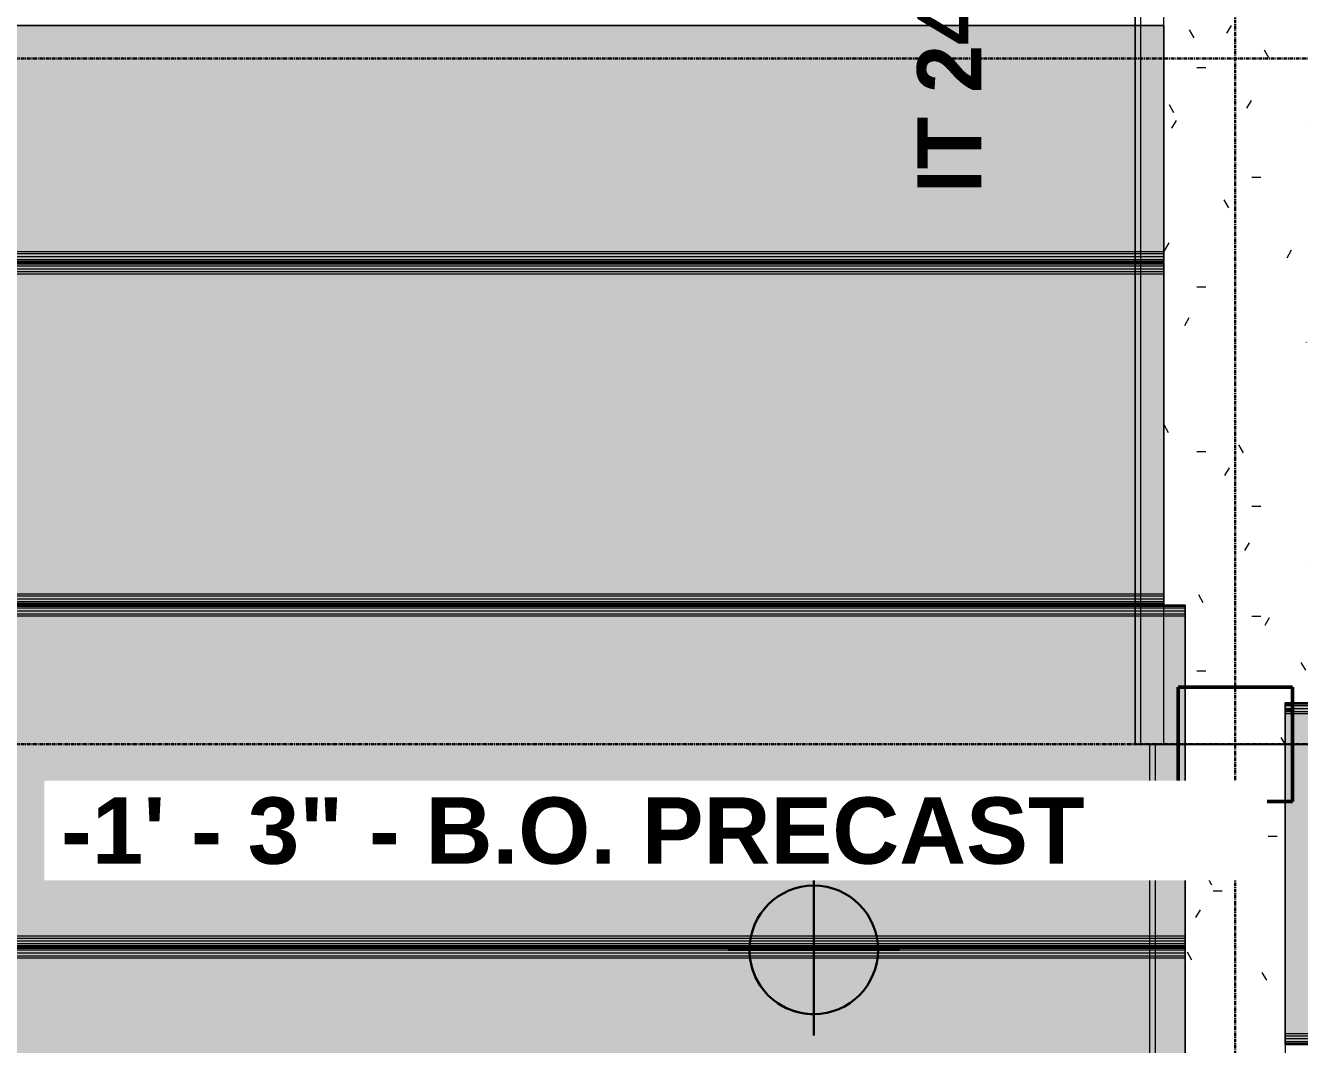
# Model space of a CAD drawing. Header units: inches. Extents: x -4126 to 627, y 9773 to 12338.
# Drawn here: x -3650.7 to -3472.3, y 11145.2 to 11287.8 of the extents above; entities that cross this region are included whole.
import ezdxf

# ---------------------------------------------------------------- set-up
doc = ezdxf.new("R2010")
doc.units = ezdxf.units.IN
doc.header["$MEASUREMENT"] = 0
doc.linetypes.add('Grid Line 1_2_', pattern=[0.8749999999999999, 0.4999999999999999, -0.125, 0.125, -0.125])
for name, color, linetype, lineweight in [('G-ANNO-DIMS', 111, 'Continuous', 9), ('S-BEAM', 12, 'Continuous', 9), ('S-BEAM-IDEN', 2, 'Continuous', 30), ('S-COLS', 52, 'Continuous', 9), ('S-GRID', 1, 'Continuous', 9)]:
    doc.layers.add(name, color=color, linetype=linetype, lineweight=lineweight)
doc.styles.add('Arial_B', font='arialbd.ttf', dxfattribs={"height": 9.285714285714281})
doc.styles.add('Century Gothic_B', font='', dxfattribs={"height": 8.999999999999991})
doc.styles.get('Century Gothic_B').set_extended_font_data('Century Gothic', bold=True)
pattern_1 = [(0, (0, 0), (30.72, 7.68), [1.267, -21.773, 1.267, -21.773, -122.88]), (0, (0, 0), (30.72, 7.68), [-46.08, 1.267, -44.813, 1.267, -21.773, -53.76]), (0, (0, 0), (30.72, 7.68), [-115.2, 1.267, -14.093, 1.267, -37.133]), (120, (11.52, 3.84), (-22.01107510106448, 22.76430040425796), [1.267, -21.773, 1.267, -21.773, -122.88]), (120, (11.52, 3.84), (-22.01107510106448, 22.76430040425796), [-46.07999999999999, 1.267, -44.813, 1.267, -21.773, -53.75999999999999]), (120, (11.52, 3.84), (-22.01107510106448, 22.76430040425796), [-115.2, 1.267, -14.093, 1.267, -37.133]), (240, (15.36, 19.2), (-8.708924898935503, -30.44430040425795), [1.267, -21.773, 1.267, -21.773, -122.88]), (240, (15.36, 19.2), (-8.708924898935503, -30.44430040425795), [-46.08, 1.267, -44.813, 1.267, -21.773, -53.76]), (240, (15.36, 19.2), (-8.708924898935503, -30.44430040425795), [-115.2, 1.267, -14.093, 1.267, -37.133])]
pattern_2 = [(270, (-11013.189, -3481.324), (7.680000000000001, -30.72), [1.267, -21.773, 1.267, -21.773, -122.88]), (270, (-11013.189, -3481.324), (7.680000000000001, -30.72), [-46.08, 1.267, -44.813, 1.267, -21.773, -53.76]), (270, (-11013.189, -3481.324), (7.680000000000001, -30.72), [-115.2, 1.267, -14.093, 1.267, -37.133]), (29.99999999999999, (-11009.349, -3492.844), (22.76430040425796, 22.01107510106448), [1.267, -21.773, 1.267, -21.773, -122.88]), (29.99999999999999, (-11009.349, -3492.844), (22.76430040425796, 22.01107510106448), [-46.08, 1.267, -44.813, 1.267, -21.773, -53.76]), (29.99999999999999, (-11009.349, -3492.844), (22.76430040425796, 22.01107510106448), [-115.2, 1.267, -14.093, 1.267, -37.133]), (150, (-10993.989, -3496.684), (-30.44430040425796, 8.708924898935509), [1.267, -21.773, 1.267, -21.773, -122.88]), (150, (-10993.989, -3496.684), (-30.44430040425796, 8.708924898935509), [-46.08, 1.267, -44.813, 1.267, -21.773, -53.76]), (150, (-10993.989, -3496.684), (-30.44430040425796, 8.708924898935509), [-115.2, 1.267, -14.093, 1.267, -37.133])]

# ---------------------------------------------------------------- blocks, each defined once
blk = doc.blocks.new('034100 - Precast Structural Concrete - Solid Plank - 12_-1871143-FRAMING PLAN - 1ST FLOOR')
at = {"layer": 'S-BEAM', "transparency": 33554483}
for points in [[(3.212598425197825, 23.89961165502109), (3.83693077310454e-12, 23.89961165502109), (3.83693077310454e-12, 23.52425619278676), (4.000000000001307, 23.52425619278676), (4.000000000001307, 23.89961165502109)], [(327.9999999999953, 23.8996116550187), (4.000000000001307, 23.89961165502109), (4.000000000001307, 23.52425619278676), (327.9999999999953, 23.52425619278437)], [(3.83693077310454e-12, 23.09448818897112), (3.83693077310454e-12, 22.70078740156725), (4.000000000001307, 22.70078740156725), (4.000000000001307, 23.09448818897112), (3.212598425197825, 23.09448818897112)], [(327.9999999999953, 23.09448818896874), (4.000000000001307, 23.09448818897112), (4.000000000001307, 22.70078740156725), (327.9999999999953, 22.70078740156486)], [(3.212598425197569, -22.70078740158328), (3.581135388230905e-12, -22.70078740158328), (3.581135388230905e-12, -23.09448818898681), (4.000000000001051, -23.09448818898681), (4.000000000001051, -22.70078740158328)], [(310.5255090275251, -22.70078740158533), (4.000000000001051, -22.70078740158328), (4.000000000001051, -23.09448818898681), (327.9999999999951, -23.0944881889892), (327.9999999999951, -22.70078740158567)], [(3.581135388230905e-12, -23.52425619280143), (3.581135388230905e-12, -23.89961165503678), (4.000000000001051, -23.89961165503678), (4.000000000001051, -23.52425619280143), (3.212598425197569, -23.52425619280143)], [(3.581135388230905e-12, -23.89961165503678), (3.581135388230905e-12, -23.94094488189932), (3.212598425197569, -23.89961165503678)], [(4.000000000001051, -23.52425619280143), (4.000000000001051, -23.89961165503678), (327.9999999999951, -23.89961165503916), (327.9999999999951, -23.52425619280381), (40.38926466769689, -23.52425619280177)]]:
    blk.add_hatch(color=256, dxfattribs=at).paths.add_polyline_path(points, flags=0)
h = blk.add_hatch(color=256, dxfattribs=at)
h.paths.add_polyline_path([(4.000000000001307, 23.52425619278676), (3.83693077310454e-12, 23.52425619278676), (3.83693077310454e-12, 23.09448818897112), (4.000000000001307, 23.09448818897112)], flags=0)
h.paths.add_polyline_path([(4.000000000001307, 22.70078740156725), (3.83693077310454e-12, 22.70078740156725), (3.581135388230905e-12, -22.70078740158328), (4.000000000001051, -22.70078740158328), (4.000000000001307, 17.50395672214176)], flags=0)
h.paths.add_polyline_path([(3.212598425197569, -23.09448818898681), (3.581135388230905e-12, -23.09448818898681), (3.581135388230905e-12, -23.52425619280143), (4.000000000001051, -23.52425619280143), (4.000000000001051, -23.09448818898681)], flags=0)
h = blk.add_hatch(color=256, dxfattribs=at)
h.paths.add_polyline_path([(327.9999999999953, 23.52425619278437), (4.000000000001307, 23.52425619278676), (4.000000000001307, 23.09448818897112), (327.9999999999953, 23.09448818896874)], flags=0)
h.paths.add_polyline_path([(40.38926466769714, 22.70078740156691), (4.000000000001307, 22.70078740156725), (4.000000000001051, -22.70078740158328), (327.9999999999951, -22.70078740158567), (327.9999999999953, 22.70078740156486), (310.5255090275254, 22.7007874015652)], flags=0)
h.paths.add_polyline_path([(40.38926466769689, -23.09448818898715), (4.000000000001051, -23.09448818898681), (4.000000000001051, -23.52425619280143), (327.9999999999951, -23.52425619280381), (327.9999999999951, -23.0944881889892), (310.5255090275251, -23.09448818898886)], flags=0)
at = {"layer": 'S-BEAM'}
for p, q in [((6.514815950139287e-14, 23.94094488189048), (6.029369549623953e-14, 23.89961165502785)), ((3.999999999997427, 23.94094488189076), (8.526512829121201e-14, 23.94094488189076)), ((6.514815950139287e-14, 23.76377952756006), (6.514815950139287e-14, 23.89961165502793)), ((6.029369549623953e-14, 23.89961165502785), (5.705738615955093e-14, 23.52425619279333)), ((3.999999999997513, 23.89961165502941), (4.2632564145606e-14, 23.89961165502942)), ((9.031183244854482e-14, 23.52425619279327), (7.000262350648884e-14, 23.76377952756006)), ((8.526512829121201e-14, 23.76377952756006), (3.999999999997419, 23.76377952756006)), ((3.999999999997427, 23.76377952756006), (8.526512829121201e-14, 23.76377952756006)), ((5.705738615955093e-14, 23.52425619279333), (5.705738615955093e-14, -23.52425619279272)), ((1.601338385356555e-13, 22.7007874015761), (9.031183244854482e-14, 23.52425619279327)), ((4.2632564145606e-14, 23.52425619279333), (3.999999999997533, 23.52425619279333)), ((327.9999999999912, 23.94094488189048), (3.999999999997427, 23.94094488189076)), ((327.9999999999912, 23.89961165502787), (3.999999999997513, 23.89961165502941)), ((3.999999999997419, 23.76377952756006), (327.9999999999912, 23.76377952756006)), ((327.9999999999912, 23.76377952756006), (3.999999999997427, 23.76377952756006)), ((3.999999999997533, 23.52425619279333), (327.9999999999912, 23.52425619279333)), ((1.789632746768561e-13, 22.70078740157602), (1.771244625536931e-13, 23.09448818897777)), ((1.641792252066174e-13, 23.09448818897777), (1.601338385356555e-13, 22.7007874015761)), ((3.999999999997513, 23.09448818897777), (1.70530256582424e-13, 23.09448818897777)), ((3.999999999997513, 23.09448818897935), (1.70530256582424e-13, 23.09448818897937)), ((1.80360771890459e-13, 22.4015748031509), (1.789632746768561e-13, 22.70078740157602)), ((3.999999999997513, 22.70078740157573), (1.70530256582424e-13, 22.70078740157572)), ((1.80360771890459e-13, -22.4015748031509), (1.80360771890459e-13, 22.4015748031509)), ((3.999999999997513, 22.40157480314971), (1.70530256582424e-13, 22.4015748031497)), ((327.9999999999912, 23.09448818897777), (3.999999999997513, 23.09448818897777)), ((327.9999999999912, 23.09448818897779), (3.999999999997513, 23.09448818897935)), ((327.9999999999912, 22.7007874015761), (3.999999999997513, 22.70078740157573)), ((327.9999999999912, 22.40157480315089), (3.999999999997513, 22.40157480314971)), ((1.789632746768486e-13, -22.70078740157768), (1.80360771890459e-13, -22.4015748031509)), ((3.999999999997172, -22.4015748031509), (1.70530256582424e-13, -22.4015748031509)), ((9.031183244862134e-14, -23.52425619279252), (1.601338385356555e-13, -22.7007874015763)), ((1.601338385356555e-13, -22.7007874015763), (1.641792252066174e-13, -23.0944881889779)), ((1.771244625536931e-13, -23.0944881889779), (1.789632746768486e-13, -22.70078740157768)), ((3.999999999997172, -22.70078740157788), (1.70530256582424e-13, -22.70078740157789)), ((3.999999999997172, -23.0944881889779), (1.70530256582424e-13, -23.0944881889779)), ((3.999999999997172, -23.09448818897671), (1.70530256582424e-13, -23.09448818897669)), ((327.9999999999908, -22.4015748031509), (3.999999999997172, -22.4015748031509)), ((327.9999999999908, -22.70078740157632), (3.999999999997172, -22.70078740157788)), ((327.9999999999908, -23.0944881889779), (3.999999999997172, -23.0944881889779)), ((327.9999999999908, -23.09448818897789), (3.999999999997172, -23.09448818897671)), ((5.705738615955093e-14, -23.52425619279272), (6.029369549623953e-14, -23.89961165502787)), ((7.000262350649038e-14, -23.76377952756019), (9.031183244848561e-14, -23.52425619279413)), ((3.999999999997214, -23.52425619279427), (4.2632564145606e-14, -23.52425619279429)), ((6.514815950139287e-14, -23.89961165502791), (6.514815950139287e-14, -23.76377952756019)), ((3.999999999997086, -23.76377952756019), (8.526512829121201e-14, -23.76377952756019)), ((3.999999999997086, -23.76377952755981), (8.526512829121201e-14, -23.76377952755981)), ((6.029369549623953e-14, -23.89961165502787), (6.514815950139287e-14, -23.94094488189053)), ((3.999999999997214, -23.89961165502815), (4.2632564145606e-14, -23.89961165502815)), ((3.999999999997086, -23.94094488189053), (8.526512829121201e-14, -23.94094488189053)), ((327.9999999999908, -23.52425619279273), (3.999999999997214, -23.52425619279427)), ((327.9999999999908, -23.76377952756019), (3.999999999997086, -23.76377952756019)), ((327.9999999999908, -23.76377952756018), (3.999999999997086, -23.76377952755981)), ((327.9999999999908, -23.89961165502787), (3.999999999997214, -23.89961165502815)), ((327.9999999999908, -23.94094488189053), (3.999999999997086, -23.94094488189053))]:
    blk.add_line(p, q, dxfattribs=at)
blk = doc.blocks.new('034100 - Precast Structural Concrete - Solid Plank - 12_-V42-FRAMING PLAN - 1ST FLOOR')
at = {"layer": 'S-BEAM'}
for p, q in [((6.514815950139287e-14, 23.94094488189048), (6.029369549623953e-14, 23.89961165502785)), ((3.999999999998664, 23.94094488189076), (8.526512829121201e-14, 23.94094488189076)), ((327.9999999999924, 23.94094488189048), (3.999999999998664, 23.94094488189076))]:
    blk.add_line(p, q, dxfattribs=at)
blk = doc.blocks.new('034100 - Precast Structural Concrete - Solid Plank - 12_-V43-FRAMING PLAN - 1ST FLOOR')
at = {"layer": 'S-BEAM', "transparency": 33554483}
for points in [[(4.212598425201349, 23.8996116550204), (4.177991286269388e-12, 23.8996116550204), (4.177991286269388e-12, 23.52425619278574), (5.00000000000466, 23.52425619278574), (5.00000000000466, 23.8996116550204)], [(330.9999999999943, 23.89961165501802), (5.00000000000466, 23.8996116550204), (5.00000000000466, 23.52425619278574), (330.9999999999943, 23.52425619278335)], [(4.212598425201349, 23.0944881889701), (4.177991286269388e-12, 23.0944881889701), (4.177991286269388e-12, 22.70078740156657), (5.00000000000466, 22.70078740156657), (5.00000000000466, 23.0944881889701)], [(313.5255090275244, 23.09448818896805), (5.00000000000466, 23.0944881889701), (5.00000000000466, 22.70078740156657), (330.9999999999943, 22.70078740156418), (330.9999999999943, 23.09448818896771)], [(6.999999999999942, -22.70078740158396), (3.83693077310454e-12, -22.70078740158396), (3.83693077310454e-12, -23.09448818898749), (6.999999999999942, -23.09448818898749)], [(6.999999999999942, -22.70078740158396), (6.999999999999942, -23.09448818898749), (330.9999999999939, -23.09448818898988), (330.9999999999939, -22.70078740158635), (43.38926466769578, -22.7007874015843)], [(3.000000000002472, -23.52425619280245), (3.83693077310454e-12, -23.52425619280245), (3.83693077310454e-12, -23.89961165503746), (6.999999999999942, -23.89961165503746), (6.999999999999942, -23.52425619280245), (6.21259842519646, -23.52425619280245)], [(6.999999999999942, -23.52425619280245), (6.999999999999942, -23.89961165503746), (330.9999999999939, -23.89961165503984), (330.9999999999939, -23.52425619280484), (43.38926466769578, -23.52425619280279)]]:
    blk.add_hatch(color=256, dxfattribs=at).paths.add_polyline_path(points, flags=0)
h = blk.add_hatch(color=256, dxfattribs=at)
h.paths.add_polyline_path([(4.177991286269388e-12, 23.52425619278574), (4.177991286269388e-12, 23.0944881889701), (5.00000000000466, 23.0944881889701), (5.00000000000466, 23.52425619278574), (4.212598425201349, 23.52425619278574)], flags=0)
h.paths.add_polyline_path([(5.00000000000466, 22.70078740156657), (4.177991286269388e-12, 22.70078740156657), (4.007461029686964e-12, 3.583104078092446), (1.000000000000455, 3.583104078092446), (1.000000000000455, -4.412958914035811), (5.00000000000449, -4.412958914035811), (5.000000000004575, 12.67754036408291)], flags=0)
h.paths.add_polyline_path([(1.000000000000455, -4.432643953403498), (1.000000000000369, -12.41689592190767), (3.922195901395752e-12, -12.41689592190767), (3.83693077310454e-12, -22.70078740158396), (6.999999999999942, -22.70078740158396), (7.000000000000113, -4.432643953403498), (6.212598425196631, -4.432643953403498)], flags=0)
h.paths.add_polyline_path([(6.999999999999942, -23.09448818898749), (3.83693077310454e-12, -23.09448818898749), (3.83693077310454e-12, -23.52425619280245), (6.999999999999942, -23.52425619280245)], flags=0)
h = blk.add_hatch(color=256, dxfattribs=at)
h.paths.add_polyline_path([(330.9999999999943, 23.52425619278335), (5.00000000000466, 23.52425619278574), (5.00000000000466, 23.0944881889701), (330.9999999999943, 23.09448818896771)], flags=0)
h.paths.add_polyline_path([(313.5255090275244, 22.70078740156452), (5.00000000000466, 22.70078740156657), (5.00000000000449, -4.412958914035811), (7.000000000000113, -4.432643953403498), (6.999999999999942, -22.70078740158396), (330.9999999999939, -22.70078740158635), (330.9999999999943, 22.70078740156418)], flags=0)
h.paths.add_polyline_path([(330.9999999999939, -23.09448818898988), (6.999999999999942, -23.09448818898749), (6.999999999999942, -23.52425619280245), (330.9999999999939, -23.52425619280484)], flags=0)
h = blk.add_hatch(color=256, dxfattribs=at)
h.paths.add_polyline_path([(1.000000000000455, 3.583104078092446), (4.007461029686964e-12, 3.583104078092446), (4.007461029686964e-12, -4.412958914035811), (1.000000000000455, -4.412958914035811), (1.000000000000455, 3.504363920612149)], flags=0)
h.paths.add_polyline_path([(1.000000000000455, -4.432643953403498), (4.007461029686964e-12, -4.432643953403498), (3.922195901395752e-12, -12.41689592190767), (1.000000000000369, -12.41689592190767), (1.000000000000369, -12.33815576442737)], flags=0)
at = {"layer": 'S-BEAM'}
for p, q in [((6.514815950139287e-14, 23.94094488189048), (6.029369549623953e-14, 23.89961165502785)), ((4.999999999999928, 23.94094488189075), (8.526512829121201e-14, 23.94094488189076)), ((6.514815950139287e-14, 23.76377952756006), (6.514815950139287e-14, 23.89961165502793)), ((6.029369549623953e-14, 23.89961165502785), (5.705738615955093e-14, 23.52425619279333)), ((5.000000000000056, 23.8996116550294), (4.2632564145606e-14, 23.89961165502942)), ((9.031183244854482e-14, 23.52425619279327), (7.000262350648884e-14, 23.76377952756006)), ((8.526512829121201e-14, 23.76377952756006), (4.999999999999943, 23.76377952756006)), ((4.999999999999928, 23.76377952756006), (8.526512829121201e-14, 23.76377952756006)), ((5.705738615955093e-14, 23.52425619279333), (5.705738615955093e-14, 3.583104078101154)), ((1.601338385356555e-13, 22.7007874015761), (9.031183244854482e-14, 23.52425619279327)), ((4.2632564145606e-14, 23.52425619279333), (5.000000000000063, 23.52425619279333)), ((330.9999999999898, 23.94094488189048), (4.999999999999928, 23.94094488189075)), ((330.9999999999898, 23.89961165502787), (5.000000000000056, 23.8996116550294)), ((4.999999999999943, 23.76377952756006), (330.9999999999898, 23.76377952756006)), ((330.9999999999898, 23.76377952756006), (4.999999999999928, 23.76377952756006)), ((5.000000000000063, 23.52425619279333), (330.9999999999898, 23.52425619279333)), ((1.789632746768561e-13, 22.70078740157602), (1.771244625536931e-13, 23.09448818897777)), ((1.641792252066174e-13, 23.09448818897777), (1.601338385356555e-13, 22.7007874015761)), ((5.000000000000013, 23.09448818897777), (1.70530256582424e-13, 23.09448818897777)), ((5.000000000000013, 23.09448818897934), (1.70530256582424e-13, 23.09448818897937)), ((1.80360771890459e-13, 22.4015748031509), (1.789632746768561e-13, 22.70078740157602)), ((5.000000000000013, 22.70078740157573), (1.70530256582424e-13, 22.70078740157572)), ((1.80360771890459e-13, 3.583104078101135), (1.80360771890459e-13, 22.4015748031509)), ((5.000000000000013, 22.40157480314971), (1.70530256582424e-13, 22.4015748031497)), ((330.9999999999898, 23.09448818897777), (5.000000000000013, 23.09448818897777)), ((330.9999999999898, 23.09448818897779), (5.000000000000013, 23.09448818897934)), ((330.9999999999898, 22.7007874015761), (5.000000000000013, 22.70078740157573)), ((330.9999999999898, 22.40157480315089), (5.000000000000013, 22.40157480314971)), ((5.705738615955093e-14, 3.583104078101154), (5.705738615955093e-14, 3.509285180463365)), ((1.80360771890459e-13, 3.509285180463346), (1.80360771890459e-13, 3.583104078101135)), ((5.705738615955093e-14, 3.504363920620737), (5.705738615955093e-14, -4.412958914026288)), ((1.80360771890459e-13, -4.41295891402623), (1.80360771890459e-13, 3.504363920620721)), ((5.705738615955093e-14, -4.432643953393911), (5.705738615955093e-14, -12.3381557644187)), ((1.80360771890459e-13, -12.33815576441856), (1.80360771890459e-13, -4.432643953393852)), ((5.705738615955093e-14, -12.343077024261), (5.705738615955093e-14, -12.41689592189912)), ((1.80360771890459e-13, -12.41689592189898), (1.80360771890459e-13, -12.34307702426087)), ((5.705738615955093e-14, -12.41689592189912), (5.705738615955093e-14, -23.52425619279272)), ((1.80360771890459e-13, -22.4015748031509), (1.80360771890459e-13, -12.41689592189898)), ((1.789632746768486e-13, -22.70078740157768), (1.80360771890459e-13, -22.4015748031509)), ((6.999999999995807, -22.4015748031509), (1.70530256582424e-13, -22.4015748031509)), ((9.031183244862134e-14, -23.52425619279252), (1.601338385356555e-13, -22.7007874015763)), ((1.601338385356555e-13, -22.7007874015763), (1.641792252066174e-13, -23.0944881889779)), ((1.771244625536931e-13, -23.0944881889779), (1.789632746768486e-13, -22.70078740157768)), ((6.999999999995807, -22.70078740157786), (1.70530256582424e-13, -22.70078740157789)), ((6.999999999995807, -23.0944881889779), (1.70530256582424e-13, -23.0944881889779)), ((6.999999999995807, -23.09448818897672), (1.70530256582424e-13, -23.09448818897669)), ((330.9999999999894, -22.4015748031509), (6.999999999995807, -22.4015748031509)), ((330.9999999999894, -22.70078740157632), (6.999999999995807, -22.70078740157786)), ((330.9999999999894, -23.0944881889779), (6.999999999995807, -23.0944881889779)), ((330.9999999999894, -23.09448818897789), (6.999999999995807, -23.09448818897672)), ((5.705738615955093e-14, -23.52425619279272), (6.029369549623953e-14, -23.89961165502787)), ((7.000262350649038e-14, -23.76377952756019), (9.031183244848561e-14, -23.52425619279413)), ((6.99999999999585, -23.52425619279426), (4.2632564145606e-14, -23.52425619279429)), ((6.514815950139287e-14, -23.89961165502791), (6.514815950139287e-14, -23.76377952756019)), ((6.999999999995722, -23.76377952756019), (8.526512829121201e-14, -23.76377952756019)), ((6.999999999995722, -23.76377952755981), (8.526512829121201e-14, -23.76377952755981)), ((6.029369549623953e-14, -23.89961165502787), (6.514815950139287e-14, -23.94094488189053)), ((6.99999999999585, -23.89961165502814), (4.2632564145606e-14, -23.89961165502815)), ((6.999999999995722, -23.94094488189053), (8.526512829121201e-14, -23.94094488189053)), ((330.9999999999894, -23.52425619279273), (6.99999999999585, -23.52425619279426)), ((330.9999999999894, -23.76377952756019), (6.999999999995722, -23.76377952756019)), ((330.9999999999894, -23.76377952756018), (6.999999999995722, -23.76377952755981)), ((330.9999999999894, -23.89961165502787), (6.99999999999585, -23.89961165502814)), ((330.9999999999894, -23.94094488189053), (6.999999999995722, -23.94094488189053))]:
    blk.add_line(p, q, dxfattribs=at)
blk = doc.blocks.new('034100 - Precast Structural Concrete - Solid Plank - 12_-V44-FRAMING PLAN - 1ST FLOOR')
at = {"layer": 'S-BEAM', "transparency": 33554483}
h = blk.add_hatch(color=256, dxfattribs=at)
h.paths.add_polyline_path([(5.000000000004319, 23.52425619278608), (3.83693077310454e-12, 23.52425619278608), (3.83693077310454e-12, 23.09448818897044), (5.000000000004319, 23.09448818897044)], flags=0)
h.paths.add_polyline_path([(3.751665644813328e-12, 22.70078740156691), (3.495870259939693e-12, -22.70078740158362), (5.000000000003978, -22.70078740158362), (5.000000000004234, 22.70078740156691), (4.212598425200922, 22.70078740156691)], flags=0)
h.paths.add_polyline_path([(5.000000000003978, -23.09448818898715), (3.495870259939693e-12, -23.09448818898715), (3.495870259939693e-12, -23.52425619280177), (5.000000000003978, -23.52425619280177)], flags=0)
h = blk.add_hatch(color=256, dxfattribs=at)
h.paths.add_polyline_path([(330.9999999999939, 23.52425619278369), (5.000000000004319, 23.52425619278608), (5.000000000004319, 23.09448818897044), (330.9999999999939, 23.09448818896805)], flags=0)
h.paths.add_polyline_path([(313.5255090275239, 22.70078740156486), (5.000000000004234, 22.70078740156691), (5.000000000003978, -22.70078740158362), (330.9999999999936, -22.70078740158601), (330.9999999999939, 22.70078740156452)], flags=0)
h.paths.add_polyline_path([(313.5255090275237, -23.0944881889892), (5.000000000003978, -23.09448818898715), (5.000000000003978, -23.52425619280177), (330.9999999999936, -23.52425619280416), (330.9999999999936, -23.09448818898954)], flags=0)
for points in [[(3.495870259939693e-12, -22.70078740158362), (3.495870259939693e-12, -23.09448818898715), (5.000000000003978, -23.09448818898715), (5.000000000003978, -22.70078740158362), (4.212598425200667, -22.70078740158362)], [(330.9999999999936, -22.70078740158601), (5.000000000003978, -22.70078740158362), (5.000000000003978, -23.09448818898715), (330.9999999999936, -23.09448818898954)], [(3.495870259939693e-12, -23.52425619280177), (3.495870259939693e-12, -23.89961165503712), (5.000000000003978, -23.89961165503712), (5.000000000003978, -23.52425619280177), (4.212598425200667, -23.52425619280177)], [(3.495870259939693e-12, -23.89961165503712), (3.495870259939693e-12, -23.94094488189966), (4.212598425200667, -23.89961165503712)], [(5.000000000003978, -23.52425619280177), (5.000000000003978, -23.89961165503712), (330.9999999999936, -23.8996116550395), (330.9999999999936, -23.52425619280416), (43.38926466769544, -23.52425619280211)]]:
    blk.add_hatch(color=256, dxfattribs=at).paths.add_polyline_path(points, flags=0)
at = {"layer": 'S-BEAM'}
for p, q in [((5.705738615955093e-14, 23.52425619279333), (5.705738615955093e-14, -23.52425619279272)), ((1.80360771890459e-13, -22.4015748031509), (1.80360771890459e-13, 22.4015748031509)), ((1.789632746768486e-13, -22.70078740157768), (1.80360771890459e-13, -22.4015748031509)), ((4.999999999999715, -22.4015748031509), (1.70530256582424e-13, -22.4015748031509)), ((9.031183244862134e-14, -23.52425619279252), (1.601338385356555e-13, -22.7007874015763)), ((1.601338385356555e-13, -22.7007874015763), (1.641792252066174e-13, -23.0944881889779)), ((1.771244625536931e-13, -23.0944881889779), (1.789632746768486e-13, -22.70078740157768)), ((4.999999999999715, -22.70078740157787), (1.70530256582424e-13, -22.70078740157789)), ((4.999999999999715, -23.0944881889779), (1.70530256582424e-13, -23.0944881889779)), ((4.999999999999715, -23.09448818897672), (1.70530256582424e-13, -23.09448818897669)), ((330.9999999999894, -22.4015748031509), (4.999999999999715, -22.4015748031509)), ((330.9999999999894, -22.70078740157632), (4.999999999999715, -22.70078740157787)), ((330.9999999999894, -23.0944881889779), (4.999999999999715, -23.0944881889779)), ((330.9999999999894, -23.09448818897789), (4.999999999999715, -23.09448818897672)), ((5.705738615955093e-14, -23.52425619279272), (6.029369549623953e-14, -23.89961165502787)), ((7.000262350649038e-14, -23.76377952756019), (9.031183244848561e-14, -23.52425619279413)), ((4.999999999999715, -23.52425619279427), (4.2632564145606e-14, -23.52425619279429)), ((6.514815950139287e-14, -23.89961165502791), (6.514815950139287e-14, -23.76377952756019)), ((4.99999999999963, -23.76377952756019), (8.526512829121201e-14, -23.76377952756019)), ((4.99999999999963, -23.76377952755981), (8.526512829121201e-14, -23.76377952755981)), ((6.029369549623953e-14, -23.89961165502787), (6.514815950139287e-14, -23.94094488189053)), ((4.999999999999715, -23.89961165502814), (4.2632564145606e-14, -23.89961165502815)), ((4.99999999999963, -23.94094488189053), (8.526512829121201e-14, -23.94094488189053)), ((330.9999999999894, -23.52425619279273), (4.999999999999715, -23.52425619279427)), ((330.9999999999894, -23.76377952756019), (4.99999999999963, -23.76377952756019)), ((330.9999999999894, -23.76377952756018), (4.99999999999963, -23.76377952755981)), ((330.9999999999894, -23.89961165502787), (4.999999999999715, -23.89961165502814)), ((330.9999999999894, -23.94094488189053), (4.99999999999963, -23.94094488189053))]:
    blk.add_line(p, q, dxfattribs=at)
blk = doc.blocks.new('034100 - Precast Structural Concrete - Column - Corbels - 16_x16_-1699971-FRAMING PLAN - 1ST FLOOR')
at = {"layer": 'S-COLS'}
for p, q in [((-8.905511811023567, 8.984251968503942), (-8.984251968503944, 8.984251968503912)), ((-8.984251968503944, 8.984251968503912), (-8.984251968503944, -7.015748031496063)), ((6.937007874015715, 8.984251968503942), (-8.905511811023567, 8.984251968503942)), ((7.01574803149605, 8.984251968503912), (6.937007874015715, 8.984251968503942)), ((7.01574803149605, -7.015748031496063), (7.01574803149605, 8.984251968503912)), ((-8.984251968503944, -7.015748031496063), (-8.905511811023569, -7.015748031496052)), ((-8.905511811023569, -7.015748031496052), (6.937007874015714, -7.015748031496052)), ((6.937007874015715, -7.015748031496052), (7.01574803149605, -7.015748031496063))]:
    blk.add_line(p, q, dxfattribs=at)
at = {"layer": 'S-COLS', "lineweight": 50}
for p, q in [((-8.984251968503944, -7.015748031496063), (-8.984251968503944, 8.984251968503912)), ((-8.984251968503944, 8.984251968503912), (-8.905511811023567, 8.984251968503942)), ((-8.905511811023567, 8.984251968503942), (6.937007874015715, 8.984251968503942)), ((6.937007874015715, 8.984251968503942), (7.01574803149605, 8.984251968503912)), ((7.01574803149605, 8.984251968503912), (7.01574803149605, -7.015748031496063)), ((-8.905511811023569, -7.015748031496052), (-8.984251968503944, -7.015748031496063)), ((6.937007874015715, -7.015748031496052), (-8.905511811023567, -7.015748031496052)), ((7.01574803149605, -7.015748031496063), (6.937007874015715, -7.015748031496052))]:
    blk.add_line(p, q, dxfattribs=at)
blk = doc.blocks.new('034100 - Precast Structural Concrete - Solid Plank - 12_-V165-FRAMING PLAN - 1ST FLOOR')
at = {"layer": 'S-BEAM', "transparency": 33554483}
h = blk.add_hatch(color=256, dxfattribs=at)
h.paths.add_polyline_path([(305.0000000000044, 23.89961165501938), (305.0000000000044, 23.52425619278403), (310.0000000000045, 23.52425619278403), (310.0000000000045, 23.89961165501938), (305.7874015748074, 23.89961165501938)], flags=0)
h.paths.add_polyline_path([(3.581135388230905e-12, 23.89961165502006), (3.581135388230905e-12, 23.52425619278472), (4.000000000004717, 23.52425619278472), (4.000000000004717, 23.89961165502006), (3.212598425201235, 23.89961165502006)], flags=0)
h = blk.add_hatch(color=256, dxfattribs=at)
h.paths.add_polyline_path([(3.581135388230905e-12, 23.52425619278472), (3.581135388230905e-12, 23.0944881889701), (4.000000000004717, 23.0944881889701), (4.000000000004717, 23.52425619278472), (3.212598425201235, 23.52425619278472)], flags=0)
h.paths.add_polyline_path([(305.7874015748074, 23.52425619278403), (305.0000000000044, 23.52425619278403), (305.0000000000044, 23.09448818896942), (310.0000000000045, 23.09448818896942), (310.0000000000045, 23.52425619278403)], flags=0)
h.paths.add_polyline_path([(4.000000000004717, 22.70078740156589), (3.581135388230905e-12, 22.70078740156589), (3.581135388230905e-12, -18.09133858269399), (4.000000000004717, -18.09133858269399), (4.000000000004717, -1.000839304576288)], flags=0)
h.paths.add_polyline_path([(305.0000000000044, 22.7007874015652), (305.0000000000044, -18.09133858269569), (308.9999999999998, -18.09133858269569), (308.9999999999998, -10.09527559056744), (310.0000000000045, -10.09527559056744), (310.0000000000045, 22.7007874015652), (305.7874015748074, 22.7007874015652)], flags=0)
h.paths.add_polyline_path([(308.9999999999998, -18.11102362206338), (302.9999999999999, -18.11102362206338), (302.9999999999998, -22.70078740158567), (308.9999999999996, -22.70078740158567)], flags=0)
h.paths.add_polyline_path([(308.9999999999998, -18.09133858269569), (308.9999999999998, -18.11102362206338), (310.0000000000045, -18.09133858269569)], flags=0)
h.paths.add_polyline_path([(4.000000000000113, -18.09921259844407), (3.581135388230905e-12, -18.09921259844407), (3.41060513164848e-12, -22.70078740158499), (3.999999999999943, -22.70078740158499)], flags=0)
h.paths.add_polyline_path([(302.9999999999998, -23.09448818898818), (302.9999999999998, -23.52425619280279), (308.9999999999996, -23.52425619280279), (308.9999999999996, -23.09448818898818), (303.7874015748033, -23.09448818898818)], flags=0)
h.paths.add_polyline_path([(3.41060513164848e-12, -23.09448818898749), (3.41060513164848e-12, -23.52425619280211), (3.999999999999943, -23.52425619280211), (3.999999999999943, -23.09448818898749), (3.212598425201065, -23.09448818898749)], flags=0)
h = blk.add_hatch(color=256, dxfattribs=at)
h.paths.add_polyline_path([(305.0000000000044, 23.09448818896942), (305.0000000000044, 22.7007874015652), (310.0000000000045, 22.7007874015652), (310.0000000000045, 23.09448818896942), (305.7874015748074, 23.09448818896942)], flags=0)
h.paths.add_polyline_path([(3.581135388230905e-12, 23.0944881889701), (3.581135388230905e-12, 22.70078740156589), (4.000000000004717, 22.70078740156589), (4.000000000004717, 23.0944881889701), (3.212598425201235, 23.0944881889701)], flags=0)
h = blk.add_hatch(color=256, dxfattribs=at)
h.paths.add_polyline_path([(310.0000000000045, -10.09527559056744), (308.9999999999998, -10.09527559056744), (308.9999999999998, -18.09133858269569), (310.0000000000045, -18.09133858269569), (310.0000000000045, -10.10019685041004)], flags=0)
h.paths.add_polyline_path([(310.0000000000045, -18.11102362206338), (308.9999999999998, -18.11102362206338), (308.9999999999996, -22.70078740158567), (310.0000000000043, -22.70078740158567)], flags=0)
h.paths.add_polyline_path([(310.0000000000043, -23.09448818898818), (308.9999999999996, -23.09448818898818), (308.9999999999996, -23.52425619280279), (310.0000000000043, -23.52425619280279)], flags=0)
h = blk.add_hatch(color=256, dxfattribs=at)
h.paths.add_polyline_path([(302.9999999999998, -22.70078740158567), (302.9999999999998, -23.09448818898818), (308.9999999999996, -23.09448818898818), (308.9999999999996, -22.70078740158567), (303.7874015748033, -22.70078740158567)], flags=0)
h.paths.add_polyline_path([(3.41060513164848e-12, -22.70078740158499), (3.41060513164848e-12, -23.09448818898749), (3.999999999999943, -23.09448818898749), (3.999999999999943, -22.70078740158499), (3.212598425201065, -22.70078740158499)], flags=0)
for points in [[(308.9999999999996, -22.70078740158567), (308.9999999999996, -23.09448818898818), (310.0000000000043, -23.09448818898818), (310.0000000000043, -22.70078740158567)], [(308.9999999999996, -23.52425619280279), (308.9999999999996, -23.89961165503814), (310.0000000000043, -23.89961165503814), (310.0000000000043, -23.52425619280279)], [(308.9999999999996, -23.89961165503814), (308.9999999999996, -23.94094488190069), (310.0000000000043, -23.89961165503814)]]:
    blk.add_hatch(color=256, dxfattribs=at).paths.add_polyline_path(points, flags=0)
h = blk.add_hatch(color=256, dxfattribs=at)
h.paths.add_polyline_path([(303.7874015748033, -23.52425619280279), (302.9999999999998, -23.52425619280279), (302.9999999999998, -23.89961165503814), (308.9999999999996, -23.89961165503814), (308.9999999999996, -23.52425619280279), (306.9999999999371, -23.52425619280279)], flags=0)
h.paths.add_polyline_path([(3.41060513164848e-12, -23.52425619280211), (3.41060513164848e-12, -23.89961165503746), (3.999999999999943, -23.89961165503746), (3.999999999999943, -23.52425619280211), (3.212598425196461, -23.52425619280211)], flags=0)
at = {"layer": 'S-BEAM'}
for p, q in [((310.0000000000005, 23.89961165502785), (305.0000000000007, 23.89961165502788)), ((305.0000000000006, 23.76377952756006), (310.0000000000005, 23.76377952756006)), ((310.0000000000005, 23.76377952756006), (305.0000000000007, 23.76377952756006)), ((305.0000000000006, 23.52425619279333), (310.0000000000005, 23.52425619279333)), ((310.0000000000005, 23.89961165502785), (310.0000000000005, 23.94094488189048)), ((310.0000000000005, 23.52425619279333), (310.0000000000005, 23.89961165502785)), ((310.0000000000005, 23.89961165502761), (310.0000000000005, 23.76377952756006)), ((310.0000000000005, 23.76377952756006), (310.0000000000005, 23.52425619279335)), ((310.0000000000005, 23.52425619279174), (310.0000000000006, 22.7007874015761)), ((310.0000000000005, -10.10019685040077), (310.0000000000005, 23.52425619279333)), ((310.0000000000005, 23.09448818897777), (305.0000000000007, 23.09448818897777)), ((310.0000000000005, 23.09448818897777), (305.0000000000007, 23.0944881889778)), ((310.0000000000005, 22.7007874015761), (305.0000000000007, 22.7007874015761)), ((310.0000000000005, 22.4015748031509), (305.0000000000007, 22.40157480315088)), ((310.0000000000006, 22.7007874015761), (310.0000000000006, 23.09448818897777)), ((310.0000000000006, 23.09448818897777), (310.0000000000006, 22.70078740157442)), ((310.0000000000006, 22.70078740157442), (310.0000000000006, 22.4015748031509)), ((310.0000000000006, 22.4015748031509), (310.0000000000006, -10.1001968504008)), ((310.0000000000006, -10.1001968504008), (310.0000000000006, -18.09133858268656)), ((310.0000000000005, -18.09133858268649), (310.0000000000005, -10.10019685040077)), ((310.0000000000006, -18.11102362205418), (310.0000000000006, -22.4015748031509)), ((310.0000000000005, -23.52425619279272), (310.0000000000005, -18.11102362205412)), ((308.9999999999961, -22.4015748031509), (302.9999999999961, -22.4015748031509)), ((308.9999999999961, -22.7007874015763), (302.9999999999961, -22.70078740157633)), ((308.9999999999961, -23.0944881889779), (302.9999999999961, -23.0944881889779)), ((308.9999999999961, -23.0944881889779), (302.9999999999961, -23.09448818897787)), ((310.0000000000005, -22.4015748031509), (308.9999999999961, -22.4015748031509)), ((310.0000000000005, -22.7007874015763), (308.9999999999961, -22.7007874015763)), ((310.0000000000005, -23.0944881889779), (308.9999999999961, -23.0944881889779)), ((310.0000000000005, -23.0944881889779), (308.9999999999961, -23.0944881889779)), ((310.0000000000006, -22.4015748031509), (310.0000000000006, -22.70078740157626)), ((310.0000000000006, -22.70078740157626), (310.0000000000006, -23.0944881889779)), ((310.0000000000006, -23.0944881889779), (310.0000000000006, -22.7007874015763)), ((310.0000000000006, -22.7007874015763), (310.0000000000005, -23.52425619279277)), ((308.9999999999961, -23.52425619279272), (302.9999999999961, -23.52425619279275)), ((308.9999999999961, -23.76377952756019), (302.9999999999961, -23.76377952756019)), ((308.9999999999961, -23.76377952756019), (302.9999999999961, -23.76377952756018)), ((308.9999999999961, -23.89961165502787), (302.9999999999961, -23.89961165502788)), ((308.9999999999961, -23.94094488189053), (302.9999999999961, -23.94094488189053)), ((310.0000000000005, -23.52425619279272), (308.9999999999961, -23.52425619279272)), ((310.0000000000005, -23.76377952756019), (308.9999999999961, -23.76377952756019)), ((310.0000000000005, -23.76377952756019), (308.9999999999961, -23.76377952756019)), ((310.0000000000005, -23.89961165502787), (308.9999999999961, -23.89961165502787)), ((310.0000000000005, -23.94094488189053), (308.9999999999961, -23.94094488189053)), ((310.0000000000005, -23.52425619279277), (310.0000000000005, -23.76377952756019)), ((310.0000000000005, -23.89961165502787), (310.0000000000005, -23.52425619279272)), ((310.0000000000005, -23.76377952756019), (310.0000000000005, -23.89961165502639)), ((310.0000000000005, -23.94094488189053), (310.0000000000005, -23.89961165502787))]:
    blk.add_line(p, q, dxfattribs=at)
blk = doc.blocks.new('034100 - Precast Structural Concrete - Solid Plank - 12_-1871144-FRAMING PLAN - 1ST FLOOR')
at = {"layer": 'S-BEAM', "transparency": 33554483}
h = blk.add_hatch(color=256, dxfattribs=at)
h.paths.add_polyline_path([(3.999999999994656, -23.52425619278267), (327.9999999999886, -23.52425619278267), (327.9999999999886, -23.09448818896805), (3.999999999994656, -23.09448818896805)], flags=0)
h.paths.add_polyline_path([(21.47449097246456, -22.70078740156623), (327.9999999999886, -22.70078740156623), (327.9999999999886, 9.243667575426114), (3.999999999994656, 9.243667575426114), (3.999999999994656, -22.70078740156623)], flags=0)
h = blk.add_hatch(color=256, dxfattribs=at)
h.paths.add_polyline_path([(327.9999999999886, -23.52425619278267), (331.9999999999861, -23.52425619278267), (331.9999999999861, -23.09448818896805), (327.9999999999886, -23.09448818896805)], flags=0)
h.paths.add_polyline_path([(331.9999999999861, -22.70078740156623), (331.9999999999872, 9.243667575426114), (327.9999999999886, 9.243667575426114), (327.9999999999886, -22.70078740156623), (328.7874015747921, -22.70078740156623)], flags=0)
for points in [[(3.999999999994656, -23.09448818896805), (327.9999999999886, -23.09448818896805), (327.9999999999886, -22.70078740156623), (3.999999999994656, -22.70078740156623)], [(331.9999999999861, -23.09448818896805), (331.9999999999861, -22.70078740156623), (327.9999999999886, -22.70078740156623), (327.9999999999886, -23.09448818896805), (328.7874015747921, -23.09448818896805)], [(3.999999999994656, -23.89961165501802), (327.9999999999886, -23.89961165501802), (327.9999999999886, -23.52425619278267), (3.999999999994656, -23.52425619278267)], [(328.7874015747921, -23.89961165501802), (331.9999999999861, -23.89961165501802), (331.9999999999861, -23.52425619278267), (327.9999999999886, -23.52425619278267), (327.9999999999886, -23.89961165501802)]]:
    blk.add_hatch(color=256, dxfattribs=at).paths.add_polyline_path(points, flags=0)
at = {"layer": 'S-BEAM'}
for p, q in [((3.999999999998614, 9.243667575416058), (327.9999999999922, 9.243667575416058)), ((327.9999999999922, 9.243667575416062), (3.999999999998621, 9.243667575416062)), ((327.9999999999922, 9.243667575416058), (331.9999999999908, 9.243667575416058)), ((331.9999999999908, 9.243667575416062), (327.9999999999922, 9.243667575416062)), ((331.9999999999908, -23.52425619279272), (331.9999999999908, 9.243667575416058)), ((331.9999999999909, 9.243667575416058), (331.9999999999909, -22.4015748031509)), ((327.9999999999922, -22.4015748031509), (3.999999999998621, -22.4015748031509)), ((327.9999999999922, -22.70078740157632), (3.999999999998621, -22.700787401578)), ((327.9999999999922, -23.0944881889779), (3.999999999998621, -23.0944881889779)), ((327.9999999999922, -23.09448818897788), (3.999999999998621, -23.09448818897662)), ((331.9999999999908, -22.4015748031509), (327.9999999999922, -22.4015748031509)), ((331.9999999999908, -22.7007874015763), (327.9999999999922, -22.70078740157632)), ((331.9999999999908, -23.0944881889779), (327.9999999999922, -23.0944881889779)), ((331.9999999999908, -23.0944881889779), (327.9999999999922, -23.09448818897788)), ((331.9999999999909, -22.4015748031509), (331.9999999999909, -22.7007874015764)), ((331.9999999999909, -22.7007874015764), (331.9999999999909, -23.0944881889779)), ((331.9999999999909, -23.0944881889779), (331.9999999999909, -22.7007874015763)), ((331.9999999999909, -22.7007874015763), (331.9999999999908, -23.52425619279277)), ((327.9999999999922, -23.52425619279274), (3.999999999998621, -23.52425619279439)), ((327.9999999999922, -23.76377952756019), (3.999999999998578, -23.76377952756019)), ((327.9999999999922, -23.76377952756018), (3.999999999998578, -23.76377952755978)), ((327.9999999999922, -23.89961165502787), (3.999999999998621, -23.89961165502817)), ((327.9999999999922, -23.94094488189053), (3.999999999998578, -23.94094488189053)), ((331.9999999999908, -23.52425619279272), (327.9999999999922, -23.52425619279274)), ((331.9999999999908, -23.76377952756019), (327.9999999999922, -23.76377952756019)), ((331.9999999999908, -23.76377952756019), (327.9999999999922, -23.76377952756018)), ((331.9999999999908, -23.89961165502787), (327.9999999999922, -23.89961165502787)), ((331.9999999999908, -23.94094488189053), (327.9999999999922, -23.94094488189053)), ((331.9999999999908, -23.52425619279277), (331.9999999999908, -23.76377952756019)), ((331.9999999999908, -23.89961165502787), (331.9999999999908, -23.52425619279272)), ((331.9999999999908, -23.76377952756019), (331.9999999999908, -23.89961165502607)), ((331.9999999999908, -23.94094488189053), (331.9999999999908, -23.89961165502787))]:
    blk.add_line(p, q, dxfattribs=at)
blk = doc.blocks.new('034100 - Precast Structural Concrete - Inverted Tee - IT 24IT36 _18_F _ 11_B SHELF_-1925199-FRAMING PLAN - 1ST FLOOR')
at = {"layer": 'S-BEAM'}
h = blk.add_hatch(dxfattribs=at)
h.set_pattern_fill('FP_30', color=256, style=0, pattern_type=2)
h.set_pattern_definition(pattern_2)
h.paths.add_polyline_path([(-174.0157480314892, 7.000000000003609), (-174.0157480314892, -7.999999999998521), (-165.9999999999922, -7.999999999998521), (-166.0049212598352, 7.000000000003609), (-166.0787401574729, 7.000000000003609)], flags=0)
h.paths.add_polyline_path([(166.0000000000062, 7.000000000003353), (166.0049212598488, -6.999999999996532), (173.9960629921345, -6.999999999996532), (173.9960629921345, 7.000000000003353), (166.0738188976449, 7.000000000003353)], flags=0)
h = blk.add_hatch(dxfattribs=at)
h.set_pattern_fill('FP_30', color=256, style=0, pattern_type=2)
h.set_pattern_definition(pattern_2)
h.paths.add_polyline_path([(-174.0157480314892, -10.00000000000114), (-155.3275590551422, -10.00000000000114), (-155.2862258282811, -6.999999999996702), (166.0000000000062, -6.999999999996532), (166.0000000000062, 7.000000000003353), (-165.9999999999922, 7.000000000003609), (-165.9999999999922, -7.999999999998521), (-174.0157480314892, -7.999999999998521)], flags=0)
for p, q in [((173.996062992126, 11.99999999999989), (-174.0157480314975, 11.99999999999989)), ((173.996062992126, 11.99999999999989), (-174.0157480314975, 11.99999999999989)), ((173.996062992126, 11.21259842519654), (-174.0157480314975, 11.21259842519654)), ((173.996062992126, 11.21259842519654), (173.996062992126, 11.99999999999989)), ((173.996062992126, 11.99999999999989), (173.996062992126, 7.99999999999591)), ((173.996062992126, 7.999999999995866), (173.996062992126, 11.21259842519654)), ((173.996062992126, -8.000000000004102), (173.996062992126, 7.999999999995866)), ((173.996062992126, 7.99999999999591), (173.996062992126, 7.000000000000116)), ((165.9999999999986, 7.000000000000116), (-166.0049212598439, 7.000000000000116)), ((99.00042691274024, 7.000000000000116), (144.4020017158941, 7.000000000000116)), ((144.4020017158941, 7.000000000000116), (144.7957025032942, 7.000000000000116)), ((144.7957025032942, 7.000000000000116), (145.2254705071089, 7.000000000000116)), ((145.2254705071105, 7.000000000000116), (145.6008259693441, 7.000000000000116)), ((145.6834924230718, 7.000000000000116), (146.0588478853064, 7.000000000000116)), ((146.0588478853064, 7.000000000000116), (146.4886158891202, 7.000000000000116)), ((146.4886158891202, 7.000000000000116), (146.8823166765235, 7.000000000000116)), ((146.8823166765235, 7.000000000000116), (165.9999999999985, 7.000000000000116)), ((165.9999999999985, 7.000000000000116), (166.0738188976363, 7.000000000000116)), ((166.0738188976363, 7.000000000000116), (165.9999999999986, 7.000000000000116)), ((166.0787401574789, 7.000000000000116), (173.996062992126, 7.000000000000116)), ((173.996062992126, 7.000000000000116), (166.078740157479, 7.000000000000116)), ((173.996062992126, 7.000000000000116), (173.996062992126, -6.999999999999839)), ((166.0049212598402, -6.999999999999839), (-166.0000000000006, -6.999999999999839)), ((132.3804682166461, -6.999999999999839), (132.0051127544118, -6.999999999999839)), ((132.8102362204617, -6.999999999999839), (132.3804682166476, -6.999999999999839)), ((133.2039370078651, -6.999999999999839), (132.8102362204617, -6.999999999999839)), ((166.0049212598402, -6.999999999999839), (133.2039370078651, -6.999999999999839)), ((173.996062992126, -6.999999999999839), (166.0049212598402, -6.999999999999839)), ((173.996062992126, -6.999999999999839), (166.0049212598402, -6.999999999999839)), ((173.996062992126, -6.999999999999839), (173.996062992126, -8.000000000004148)), ((173.996062992126, -8.000000000004148), (173.996062992126, -12.00000000000009)), ((173.996062992126, -11.21259842519693), (173.996062992126, -8.000000000004102))]:
    blk.add_line(p, q, dxfattribs=at)
blk = doc.blocks.new('Spot Elevations - Spot Elevation - Target Filled-1738873-FRAMING PLAN - 1ST FLOOR')
at = {"layer": 'G-ANNO-DIMS'}
h = blk.add_hatch(color=256, dxfattribs=at)
edge = h.paths.add_edge_path(flags=0)
edge.add_line((1.249000902703301e-16, 0), (-0.09374999999999985, 0))
edge.add_arc((5.724587470723462e-16, -3.434752482434078e-16), 0.09375000000000037, 90.00000000000063, 180.0000000000002, ccw=False)
edge.add_line((1.249000902703301e-16, 0.09375000000000007), (1.249000902703301e-16, 0))
h = blk.add_hatch(color=256, dxfattribs=at)
edge = h.paths.add_edge_path(flags=0)
edge.add_line((1.249000902703301e-16, 0), (0.09375000000000029, 0))
edge.add_arc((2.289834988289385e-16, 6.245004513516504e-17), 0.09374999999999996, 269.99999999999955, 359.99999999999966, ccw=False)
edge.add_line((1.249000902703301e-16, -0.09375), (1.249000902703301e-16, 0))
at = {"layer": 'G-ANNO-DIMS', "lineweight": 30}
for p, q in [((-2.706168622523819e-16, 0.1243846875261664), (-2.706168622523819e-16, -0.125)), ((1.249000902703301e-16, 0), (1.249000902703301e-16, 0.09375000000000007)), ((0.1250000000000001, 7.067913962433002e-16), (-0.1249999999999998, 7.067913962433002e-16)), ((-0.09374999999999985, 0), (1.249000902703301e-16, 0)), ((1.249000902703301e-16, 0), (1.249000902703301e-16, -0.09375)), ((0.09375000000000029, 0), (1.249000902703301e-16, 0))]:
    blk.add_line(p, q, dxfattribs=at)
blk.add_circle((1.249000902703301e-16, 0), 0.09375000000000007, dxfattribs=at)
for centre, radius, start, end in [((5.724587470723462e-16, -3.434752482434078e-16), 0.09375000000000037, 90.00000000000026, 179.9999999999999), ((2.289834988289385e-16, 6.245004513516504e-17), 0.09374999999999996, 269.9999999999992, 359.9999999999993)]:
    blk.add_arc(centre, radius, start, end, dxfattribs=at)

msp = doc.modelspace()

# ---------------------------------------------------------------- hatches: boundary and pattern name
at = {"layer": 'S-BEAM'}
h = msp.add_hatch(dxfattribs=at)
h.set_pattern_fill('FP_3', color=256, style=0, pattern_type=2)
h.set_pattern_definition(pattern_1)
h.paths.add_polyline_path([(-3471.323736679643, 11193.03506540187), (-3471.323736679706, 11518.19884492944), (-3468.11113825451, 11518.19884492944), (-3468.11113825451, 11542.67758508692), (-3473.323736679704, 11542.67758508692), (-3473.323736679704, 11527.18939611054), (-3485.323736679556, 11527.18939611054), (-3485.323736679556, 11432.18939611062), (-3494.536335104903, 11432.18939611062), (-3494.536335104903, 11430.98939611061), (-3491.323736679707, 11430.98939611061), (-3491.323736679709, 11206.71344507053), (-3488.323736679711, 11206.67211184367), (-3488.323736679711, 11195.18939611054), (-3473.323736679706, 11195.18939611054), (-3473.323736679706, 11193.03506540187)], flags=0)
h = msp.add_hatch(dxfattribs=at)
h.set_pattern_fill('FP_3', color=256, style=0, pattern_type=2)
h.set_pattern_definition(pattern_1)
h.paths.add_polyline_path([(-3481.307832107143, 11187.20514414204), (-3474.32373667971, 11187.20514414204), (-3474.32373667971, 11193.03506540187), (-3473.323736679706, 11193.03506540187), (-3473.323736679706, 11195.18939611054), (-3488.323736679711, 11195.18939611054), (-3488.323736679711, 11187.20514414204)], flags=0)
h.paths.add_polyline_path([(-3473.323736679704, 11527.18939611054), (-3473.323736679704, 11542.67758508692), (-3485.323736679556, 11542.67758508692), (-3485.323736679556, 11527.18939611054)], flags=0)

# ---------------------------------------------------------------- linework, layer by layer
for p, q in [((-3495.323736679703, 11432.18939611061), (-3495.323736679703, 11187.20514414203)), ((-3495.323736679703, 11187.20514414203), (-3495.323736679703, 11432.18939611061)), ((-3494.5363351049, 11187.20514414203), (-3494.5363351049, 11432.18939611061)), ((-3491.323736679703, 11187.20514414203), (-3491.323736679703, 11432.18939611061)), ((-3491.323736679703, 11255.83549231462), (-3491.323736679703, 11287.77994729161)), ((-3491.323736679703, 11255.44179152722), (-3491.323736679703, 11255.83549231462)), ((-3491.323736679703, 11255.0120235234), (-3491.323736679703, 11255.44179152722)), ((-3491.323736679703, 11254.63666806117), (-3491.323736679703, 11255.0120235234)), ((-3491.323736679703, 11254.17864614521), (-3491.323736679703, 11254.55400160744)), ((-3491.323736679703, 11253.74887814139), (-3491.323736679703, 11254.17864614521)), ((-3491.323736679703, 11253.35517735399), (-3491.323736679703, 11253.74887814139)), ((-3491.323736679703, 11207.95360255084), (-3491.323736679703, 11253.35517735399)), ((-3491.323736679703, 11207.55990176343), (-3491.323736679703, 11207.95360255084)), ((-3491.323736679703, 11207.13013375962), (-3491.323736679703, 11207.55990176343)), ((-3491.323736679703, 11206.75477829739), (-3491.323736679703, 11207.13013375962)), ((-3491.323736679703, 11206.29675638143), (-3491.323736679703, 11206.67211184366)), ((-3491.323736679703, 11205.86698837761), (-3491.323736679703, 11206.29675638142)), ((-3491.323736679703, 11205.47328759021), (-3491.323736679703, 11205.86698837761)), ((-3491.323736679703, 11187.20514414203), (-3491.323736679703, 11205.47328759021)), ((-3495.323736679703, 11187.20514414203), (-3491.323736679703, 11187.20514414203)), ((-3495.323736679703, 11187.20514414203), (-3494.536335104899, 11187.20514414203)), ((-3489.323736679703, 11187.20514414203), (-3494.536335104899, 11187.20514414203)), ((-3489.323736679703, 11187.20514414203), (-3491.323736679703, 11187.20514414203)), ((-3488.323736679707, 11187.20514414203), (-3489.323736679703, 11187.20514414203)), ((-3473.323736679703, 11187.20514414203), (-3489.323736679703, 11187.20514414203)), ((-3474.323736679707, 11187.20514414203), (-3488.323736679707, 11187.20514414203)), ((-3473.323736679703, 11187.20514414203), (-3474.323736679707, 11187.20514414203)), ((-3471.323736679703, 11187.20514414203), (-3473.323736679703, 11187.20514414203)), ((-3468.111138254506, 11187.20514414203), (-3473.323736679703, 11187.20514414203))]:
    msp.add_line(p, q, dxfattribs=at)
at = {"layer": 'S-GRID', "linetype": 'Grid Line 1_2_', "lineweight": 30}
for p, q in [((-3481.323736679716, 9772.610295093407), (-3481.323736679695, 12288.55504933348)), ((-1814.206384802921, 11283.18939611053), (-4076.950002061647, 11283.18939611053)), ((-1814.206384802922, 11187.18939611053), (-4076.950002061647, 11187.18939611053))]:
    msp.add_line(p, q, dxfattribs=at)

# ---------------------------------------------------------------- block references
at = {"layer": 'G-ANNO-DIMS', "lineweight": 30, "extrusion": (0, 0, -1), "xscale": 95.99999999999994, "yscale": 95.99999999999994, "zscale": 95.99999999999994}
msp.add_blockref('Spot Elevations - Spot Elevation - Target Filled-1738873-FRAMING PLAN - 1ST FLOOR', (3540.326820626796, 11158.41486661764), dxfattribs=at)
at = {"layer": 'S-BEAM'}
for name, p, rotation in [('034100 - Precast Structural Concrete - Solid Plank - 12_-V42-FRAMING PLAN - 1ST FLOOR', (-3491.323736679704, 11311.72089217351), 180), ('034100 - Precast Structural Concrete - Solid Plank - 12_-1871143-FRAMING PLAN - 1ST FLOOR', (-3491.323736679706, 11230.65438995241), 180), ('034100 - Precast Structural Concrete - Solid Plank - 12_-V43-FRAMING PLAN - 1ST FLOOR', (-3488.323736679707, 11182.77250018863), 180), ('034100 - Precast Structural Concrete - Solid Plank - 12_-V165-FRAMING PLAN - 1ST FLOOR', (-3164.323736679707, 11169.09412051997), 180), ('034100 - Precast Structural Concrete - Inverted Tee - IT 24IT36 _18_F _ 11_B SHELF_-1925199-FRAMING PLAN - 1ST FLOOR', (-3481.323736679708, 11013.18939611053), 89.99999999999991), ('034100 - Precast Structural Concrete - Solid Plank - 12_-V44-FRAMING PLAN - 1ST FLOOR', (-3488.323736679707, 11134.89061042485), 180)]:
    msp.add_blockref(name, p, dxfattribs=dict(at, rotation=rotation))
msp.add_blockref('034100 - Precast Structural Concrete - Solid Plank - 12_-1871144-FRAMING PLAN - 1ST FLOOR', (-3823.323736679696, 11278.5362797162), dxfattribs=at)
at = {"layer": 'S-COLS', "rotation": 269.9999999999967}
msp.add_blockref('034100 - Precast Structural Concrete - Column - Corbels - 16_x16_-1699971-FRAMING PLAN - 1ST FLOOR', (-3482.307988648207, 11186.20514414203), dxfattribs=at)

# ---------------------------------------------------------------- texts
at = {"layer": 'S-BEAM-IDEN', "lineweight": 9, "insert": (-3525.846446546651, 11264.3295368302), "char_height": 8.999999999999991, "width": 249.0659999999997, "attachment_point": 1, "rotation": 90, "style": 'Century Gothic_B'}
msp.add_mtext('IT 24WX36D T(11"F & 11"B SHELF) &', dxfattribs=at)

# ---------------------------------------------------------------- next in the draw order: texts
at = {"layer": 'G-ANNO-DIMS', "insert": (-3645.698413166253, 11179.76135910323), "char_height": 9.285714285714281, "width": 166.4918220946915, "attachment_point": 1, "line_spacing_factor": 0.9417779076525878, "style": 'Arial_B', "bg_fill": 3, "box_fill_scale": 1.25, "bg_fill_color": 256, "bg_fill_true_color": 13158600, "bg_fill_transparency": 0}
msp.add_mtext('-1\' - 3" - B.O. PRECAST', dxfattribs=at)

doc.saveas('drawing.dxf')
